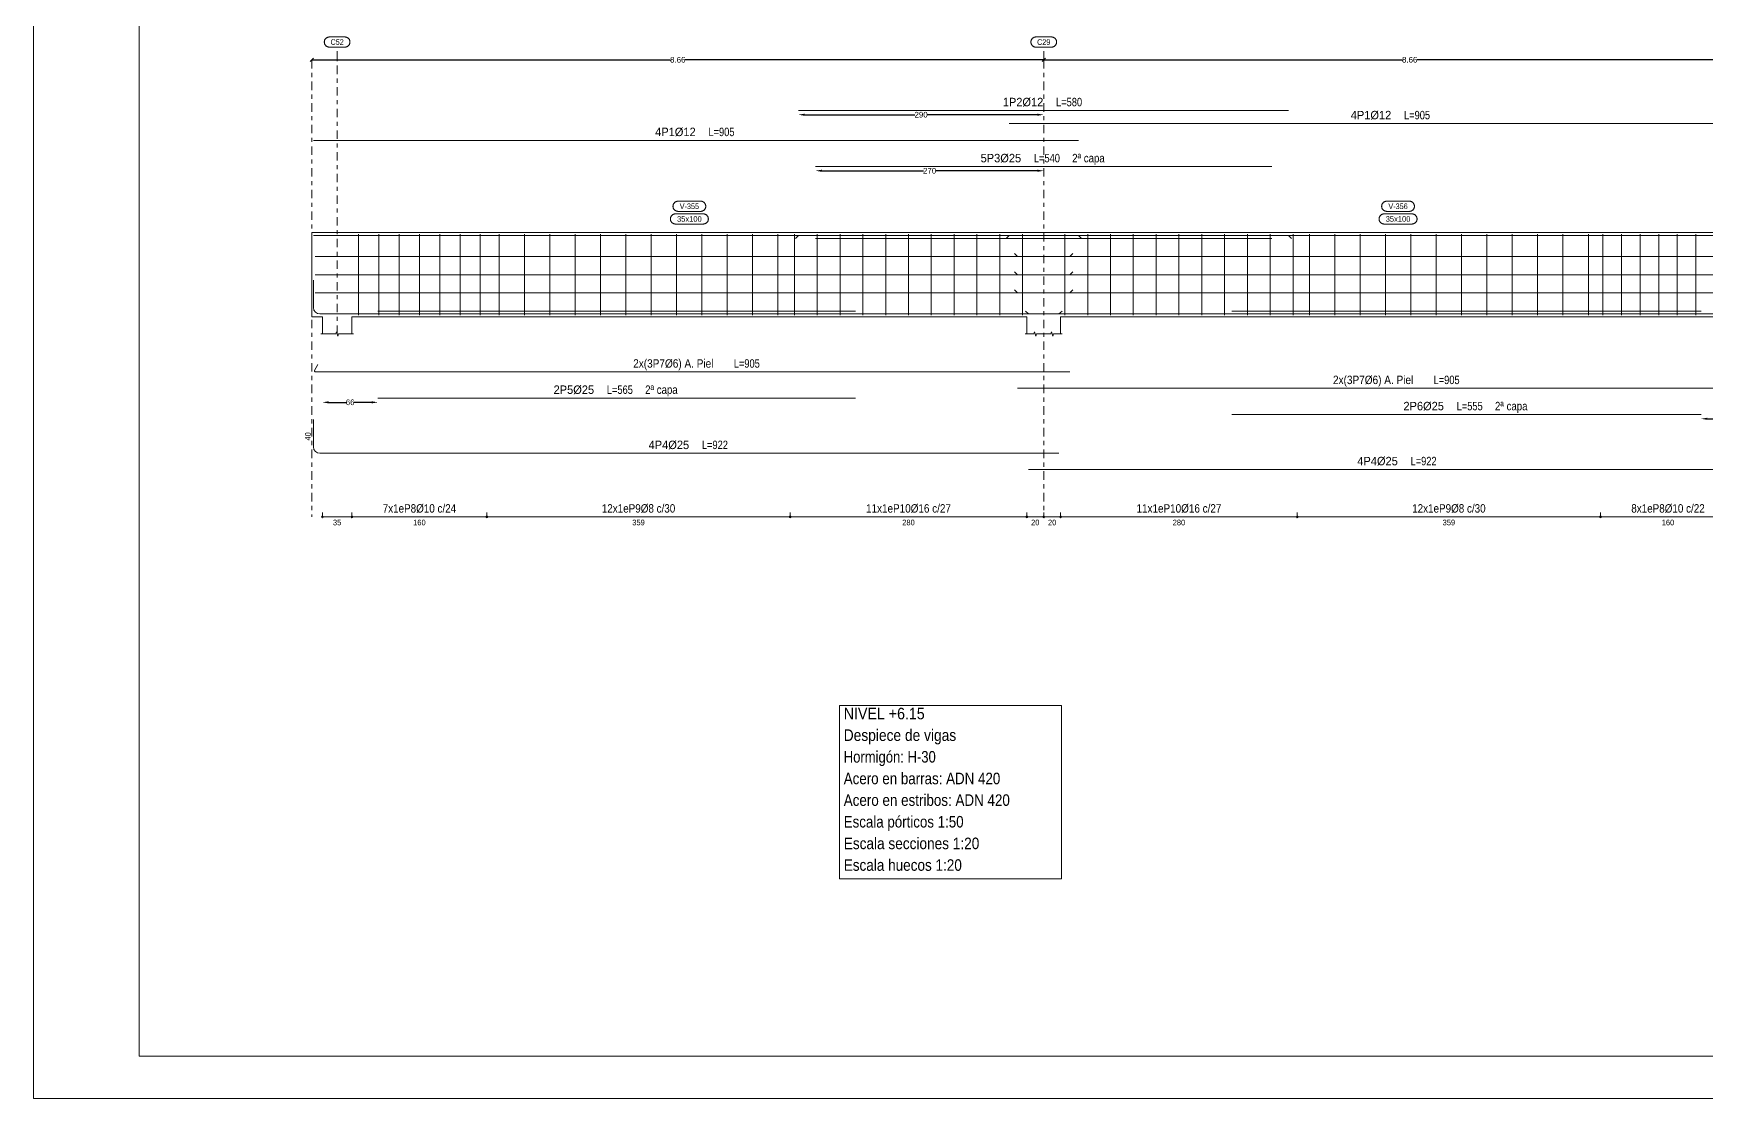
# Model space of a CAD drawing. Header units: millimetres. Extents: x 3 to 479, y -191 to 120.
# Drawn here: x 236.25 to 275.82, y -84.95 to -59.75 of the extents above; entities that cross this region are included whole.
import ezdxf
from ezdxf.enums import TextEntityAlignment as Align

# ---------------------------------------------------------------- set-up
doc = ezdxf.new("R2010")
doc.units = ezdxf.units.MM
doc.linetypes.add('CYPE_RAYAPUNTO', pattern=[0.4125, 0.2025, -0.105, 0, -0.105])
for name, color, linetype, lineweight in [('ALZ_ARM_LONG_ARM_TEXTOS', 3, 'Continuous', 9), ('ALZ_ARM_LONG_TXT_IND_CAPA_ARM_LONG', 3, 'Continuous', 9), ('ALZ_ARM_LONG_TXT_LONG', 3, 'Continuous', 9), ('ALZ_ARM_TRANS_TXT_EST', 3, 'Continuous', 9), ('ALZ_CONT_NUDOS', 122, 'Continuous', 9), ('ALZ_CONT_VIG_HORMIGON', 2, 'Continuous', 9), ('ALZ_COT_COT_ANCLAJES', 3, 'Continuous', 0), ('ALZ_COT_COT_ARM', 3, 'Continuous', 0), ('ALZ_COT_COT_EST', 3, 'Continuous', 0), ('ALZ_COT_COT_LIN_APOYOS', 2, 'CYPE_RAYAPUNTO', 0), ('ALZ_COT_LONGITUD_PROYECTADA', 122, 'Continuous', 0), ('ALZ_COT_TEXTOS_ESTRIBOS', 122, 'Continuous', 0), ('ALZ_REF_COT_LIN_AUX_COTA', 2, 'CYPE_RAYAPUNTO', 9), ('ALZ_REF_REF_NOMBRE', 3, 'Continuous', 9), ('ALZ_REF_REF_REFERENCIA', 3, 'Continuous', 9), ('ALZ_REF_TEXTO_REF_NOMBRE', 3, 'Continuous', 9), ('ALZ_REF_TEXTO_REF_REFERENCIA', 3, 'Continuous', 9), ('ARM_LONGITUDINAL_Ø12', 171, 'Continuous', 9), ('ARM_LONGITUDINAL_Ø25', 20, 'Continuous', 9), ('ARM_LONGITUDINAL_Ø6', 151, 'Continuous', 9), ('ARM_TRANSVERSAL_Ø10', 103, 'Continuous', 9), ('ARM_TRANSVERSAL_Ø16', 212, 'Continuous', 9), ('ARM_TRANSVERSAL_Ø8', 32, 'Continuous', 9), ('RECUAD_LIMITES', 2, 'Continuous', 0), ('RECUAD_MARCO', 1, 'Continuous', 20), ('TAB_COM_LINEAS', 1, 'Continuous', 9), ('TAB_COM_TEXTOS', 1, 'Continuous', 9)]:
    doc.layers.add(name, color=color, linetype=linetype, lineweight=lineweight)
doc.styles.add('CYPETXT_0.2_romans', font='arial.ttf', dxfattribs={"height": 0.133333})
doc.styles.add('CYPETXT_romans', font='arial.ttf', dxfattribs={"height": 0.2})
doc.dimstyles.new('cype_arrow', dxfattribs={"dimtxt": 0.18, "dimasz": 0.15, "dimexe": 0.05, "dimexo": 0.05, "dimgap": 0, "dimtad": 0, "dimdec": 4, "dimzin": 0, "dimdsep": 46, "dimtxsty": 'CYPETXT_0.2_romans', "dimcen": 0.09, "dimadec": 0, "dimazin": 0, "dimtfac": 1, "dimtdec": 4, "dimtofl": 0, "dimtmove": 2, "dimatfit": 3, "dimfxl": 1, "dimtolj": 1, "dimtzin": 0, "dimarcsym": 0})
doc.dimstyles.new('cype_oblique', dxfattribs={"dimtxt": 0.18, "dimasz": 0.18, "dimexe": 0.05, "dimexo": 0.05, "dimgap": 0, "dimtad": 0, "dimdec": 4, "dimzin": 0, "dimdsep": 46, "dimtxsty": 'CYPETXT_0.2_romans', "dimblk": 'OBLIQUE', "dimtsz": 0.04, "dimcen": 0.09, "dimadec": 0, "dimazin": 0, "dimtfac": 1, "dimtdec": 4, "dimtofl": 0, "dimtmove": 2, "dimatfit": 3, "dimfxl": 1, "dimtolj": 1, "dimtzin": 0, "dimarcsym": 0})

# ---------------------------------------------------------------- blocks, each defined once
blk = doc.blocks.new('*D691')
at = {"layer": 'ALZ_COT_LONGITUD_PROYECTADA', "color": 0, "lineweight": -2, "transparency": 16777216}
for p, q in [((242.8, -60.412), (242.88, -60.332)), ((242.84, -60.372), (251.326, -60.372)), ((260.16, -60.372), (251.673, -60.372)), ((260.12, -60.412), (260.2, -60.332))]:
    blk.add_line(p, q, dxfattribs=at)
at = {"layer": 'Defpoints', "color": 0, "transparency": 16777216}
for p in [(242.84, -60.372), (242.84, -60.372), (260.16, -60.372)]:
    blk.add_point(p, dxfattribs=at)
at = {"layer": 'ALZ_COT_LONGITUD_PROYECTADA', "color": 0, "transparency": 16777216, "insert": (251.5, -60.372), "char_height": 0.1333, "attachment_point": 5, "style": 'CYPETXT_0.2_romans'}
blk.add_mtext('\\A1;8.66', dxfattribs=at)
blk = doc.blocks.new('_OBLIQUE')
at = {"color": 0, "linetype": 'ByBlock', "lineweight": -2}
blk.add_line((-0.5, -0.5), (0.5, 0.5), dxfattribs=at)
blk = doc.blocks.new('*D692')
at = {"layer": 'ALZ_COT_LONGITUD_PROYECTADA', "color": 0, "lineweight": -2, "transparency": 16777216}
for p, q in [((260.12, -60.412), (260.2, -60.332)), ((260.16, -60.372), (268.646, -60.372)), ((277.48, -60.372), (268.993, -60.372)), ((277.44, -60.412), (277.52, -60.332))]:
    blk.add_line(p, q, dxfattribs=at)
at = {"layer": 'Defpoints', "color": 0, "transparency": 16777216}
for p in [(260.16, -60.372), (260.16, -60.372), (277.48, -60.372)]:
    blk.add_point(p, dxfattribs=at)
at = {"layer": 'ALZ_COT_LONGITUD_PROYECTADA', "color": 0, "transparency": 16777216, "insert": (268.82, -60.372), "char_height": 0.1333, "attachment_point": 5, "style": 'CYPETXT_0.2_romans'}
blk.add_mtext('\\A1;8.66', dxfattribs=at)
blk = doc.blocks.new('*D693')
at = {"layer": 'ALZ_COT_COT_ARM', "color": 0, "lineweight": -2, "transparency": 16777216}
for p, q in [((254.506, -61.672), (257.109, -61.672)), ((260.01, -61.672), (257.406, -61.672))]:
    blk.add_line(p, q, dxfattribs=at)
at = {"layer": 'ALZ_COT_COT_ARM', "color": 0, "transparency": 16777216}
for points in [[(254.506, -61.647), (254.506, -61.697), (254.356, -61.672)], [(260.01, -61.647), (260.01, -61.697), (260.16, -61.672)]]:
    blk.add_solid(points, dxfattribs=at)
at = {"layer": 'Defpoints', "color": 0, "transparency": 16777216}
for p in [(254.356, -61.672), (260.16, -61.672), (260.16, -61.672)]:
    blk.add_point(p, dxfattribs=at)
at = {"layer": 'ALZ_COT_COT_ARM', "color": 0, "transparency": 16777216, "insert": (257.258, -61.672), "char_height": 0.1333, "attachment_point": 5, "style": 'CYPETXT_0.2_romans'}
blk.add_mtext('\\A1;290', dxfattribs=at)
blk = doc.blocks.new('*D694')
at = {"layer": 'ALZ_COT_COT_ARM', "color": 0, "lineweight": -2, "transparency": 16777216}
for p, q in [((254.91, -62.998), (257.311, -62.998)), ((260.01, -62.998), (257.608, -62.998))]:
    blk.add_line(p, q, dxfattribs=at)
at = {"layer": 'ALZ_COT_COT_ARM', "color": 0, "transparency": 16777216}
for points in [[(254.91, -62.973), (254.91, -63.023), (254.76, -62.998)], [(260.01, -62.973), (260.01, -63.023), (260.16, -62.998)]]:
    blk.add_solid(points, dxfattribs=at)
at = {"layer": 'Defpoints', "color": 0, "transparency": 16777216}
for p in [(254.76, -62.998), (260.16, -62.998), (260.16, -62.998)]:
    blk.add_point(p, dxfattribs=at)
at = {"layer": 'ALZ_COT_COT_ARM', "color": 0, "transparency": 16777216, "insert": (257.46, -62.998), "char_height": 0.1333, "attachment_point": 5, "style": 'CYPETXT_0.2_romans'}
blk.add_mtext('\\A1;270', dxfattribs=at)
blk = doc.blocks.new('*D695')
at = {"layer": 'ALZ_COT_COT_ARM', "color": 0, "lineweight": -2, "transparency": 16777216}
for p, q in [((243.24, -68.478), (243.651, -68.478)), ((244.254, -68.478), (243.843, -68.478))]:
    blk.add_line(p, q, dxfattribs=at)
at = {"layer": 'ALZ_COT_COT_ARM', "color": 0, "transparency": 16777216}
for points in [[(243.24, -68.453), (243.24, -68.503), (243.09, -68.478)], [(244.254, -68.453), (244.254, -68.503), (244.404, -68.478)]]:
    blk.add_solid(points, dxfattribs=at)
at = {"layer": 'Defpoints', "color": 0, "transparency": 16777216}
for p in [(243.09, -68.478), (244.404, -68.478), (244.404, -68.478)]:
    blk.add_point(p, dxfattribs=at)
at = {"layer": 'ALZ_COT_COT_ARM', "color": 0, "transparency": 16777216, "insert": (243.747, -68.478), "char_height": 0.1333, "attachment_point": 5, "style": 'CYPETXT_0.2_romans'}
blk.add_mtext('\\A1;66', dxfattribs=at)
blk = doc.blocks.new('*D696')
at = {"layer": 'ALZ_COT_COT_ARM', "color": 0, "lineweight": -2, "transparency": 16777216}
for p, q in [((275.864, -68.867), (276.377, -68.867)), ((277.08, -68.867), (276.567, -68.867))]:
    blk.add_line(p, q, dxfattribs=at)
at = {"layer": 'ALZ_COT_COT_ARM', "color": 0, "transparency": 16777216}
for points in [[(275.864, -68.842), (275.864, -68.892), (275.714, -68.867)], [(277.08, -68.842), (277.08, -68.892), (277.23, -68.867)]]:
    blk.add_solid(points, dxfattribs=at)
at = {"layer": 'Defpoints', "color": 0, "transparency": 16777216}
for p in [(275.714, -68.867), (277.23, -68.867), (277.23, -68.867)]:
    blk.add_point(p, dxfattribs=at)
at = {"layer": 'ALZ_COT_COT_ARM', "color": 0, "transparency": 16777216, "insert": (276.472, -68.867), "char_height": 0.1333, "attachment_point": 5, "style": 'CYPETXT_0.2_romans'}
blk.add_mtext('\\A1;76', dxfattribs=at)

msp = doc.modelspace()

# ---------------------------------------------------------------- linework, layer by layer
at = {"layer": 'ALZ_CONT_NUDOS'}
for p, q in [((243.08951, -66.45842), (243.08951, -66.85842)), ((243.78951, -66.45842), (243.78951, -66.85842)), ((259.75951, -66.45842), (259.75951, -66.85842)), ((260.55951, -66.45842), (260.55951, -66.85842))]:
    msp.add_line(p, q, dxfattribs=at)
for points in [[(243.78951, -64.45842), (243.08951, -64.45842), (242.83951, -64.45842), (242.83951, -66.45842), (243.08951, -66.45842)], [(259.75951, -64.45842), (260.55951, -64.45842)], [(243.04951, -66.85842), (243.40951, -66.85842), (243.42451, -66.80842), (243.45451, -66.90842), (243.46951, -66.85842), (243.82951, -66.85842)], [(259.71951, -66.85842), (259.92951, -66.85842), (259.94451, -66.80842), (259.97451, -66.90842), (259.98951, -66.85842), (260.19951, -66.85842)], [(260.11951, -66.85842), (260.32951, -66.85842), (260.34451, -66.80842), (260.37451, -66.90842), (260.38951, -66.85842), (260.59951, -66.85842)]]:
    msp.add_lwpolyline(points, dxfattribs=at)
at = {"layer": 'ALZ_CONT_VIG_HORMIGON'}
for p, q in [((243.78951, -64.45842), (259.75951, -64.45842)), ((260.55951, -64.45842), (276.52951, -64.45842)), ((243.78951, -66.45842), (259.75951, -66.45842)), ((260.55951, -66.45842), (276.52951, -66.45842))]:
    msp.add_line(p, q, dxfattribs=at)
at = {"layer": 'ALZ_COT_COT_EST'}
for p, q in [((243.08951, -71.18776), (243.08951, -71.08776)), ((243.78951, -71.18776), (243.78951, -71.08776)), ((246.98351, -71.18776), (246.98351, -71.08776)), ((254.15951, -71.18776), (254.15951, -71.08776)), ((259.75951, -71.18776), (259.75951, -71.08776)), ((260.15951, -71.18776), (260.15951, -71.08776)), ((260.55951, -71.18776), (260.55951, -71.08776)), ((266.15951, -71.18776), (266.15951, -71.08776)), ((273.33551, -71.18776), (273.33551, -71.08776))]:
    msp.add_line(p, q, dxfattribs=at)
for points in [[(243.08951, -71.18776), (243.78951, -71.18776), (243.78951, -71.08776)], [(243.78951, -71.18776), (246.98351, -71.18776), (246.98351, -71.08776)], [(246.98351, -71.18776), (254.15951, -71.18776), (254.15951, -71.08776)], [(254.15951, -71.18776), (259.75951, -71.18776), (259.75951, -71.08776)], [(259.75951, -71.18776), (260.15951, -71.18776), (260.15951, -71.08776)], [(260.15951, -71.18776), (260.55951, -71.18776), (260.55951, -71.08776)], [(260.55951, -71.18776), (266.15951, -71.18776), (266.15951, -71.08776)], [(266.15951, -71.18776), (273.33551, -71.18776), (273.33551, -71.08776)], [(273.33551, -71.18776), (276.52951, -71.18776), (276.52951, -71.08776)]]:
    msp.add_lwpolyline(points, dxfattribs=at)
for centre in [(243.08951, -71.18776), (243.78951, -71.18776), (243.78951, -71.18776), (246.98351, -71.18776), (246.98351, -71.18776), (254.15951, -71.18776), (254.15951, -71.18776), (259.75951, -71.18776), (259.75951, -71.18776), (260.15951, -71.18776), (260.15951, -71.18776), (260.55951, -71.18776), (260.55951, -71.18776), (266.15951, -71.18776), (266.15951, -71.18776), (273.33551, -71.18776), (273.33551, -71.18776)]:
    msp.add_circle(centre, 0.02, dxfattribs=at)
at = {"layer": 'ALZ_COT_COT_LIN_APOYOS'}
for p, q in [((242.83951, -60.37216), (242.83951, -71.18776)), ((260.15951, -60.37216), (260.15951, -71.18776))]:
    msp.add_line(p, q, dxfattribs=at)
at = {"layer": 'ALZ_REF_COT_LIN_AUX_COTA'}
for p, q in [((243.43951, -60.37216), (243.43951, -60.07216)), ((260.15951, -60.37216), (260.15951, -60.07216)), ((243.43951, -66.85842), (243.43951, -60.37216))]:
    msp.add_line(p, q, dxfattribs=at)
at = {"layer": 'ALZ_REF_REF_NOMBRE'}
for points in [[(252.10351, -64.01842), (252.11152, -64.01869), (252.1195, -64.01949), (252.12741, -64.02083), (252.13521, -64.02269), (252.14287, -64.02506), (252.15035, -64.02794), (252.15763, -64.03132), (252.16466, -64.03517), (252.17142, -64.03949), (252.17788, -64.04425), (252.184, -64.04942), (252.18976, -64.055), (252.19514, -64.06095), (252.20011, -64.06724), (252.20465, -64.07385), (252.20874, -64.08075), (252.21236, -64.08791), (252.21549, -64.09529), (252.21812, -64.10287), (252.22024, -64.1106), (252.22183, -64.11846), (252.2229, -64.12641), (252.22344, -64.13441), (252.22344, -64.14243), (252.2229, -64.15043), (252.22183, -64.15838), (252.22024, -64.16624), (252.21812, -64.17398), (252.21549, -64.18155), (252.21236, -64.18894), (252.20874, -64.19609), (252.20465, -64.20299), (252.20011, -64.2096), (252.19514, -64.2159), (252.18976, -64.22185), (252.184, -64.22742), (252.17788, -64.2326), (252.17142, -64.23736), (252.16466, -64.24167), (252.15763, -64.24553), (252.15035, -64.2489), (252.14287, -64.25178), (252.13521, -64.25416), (252.12741, -64.25602), (252.1195, -64.25735), (252.11152, -64.25815), (252.10351, -64.25842), (251.44551, -64.25842), (251.43749, -64.25815), (251.42951, -64.25735), (251.4216, -64.25602), (251.4138, -64.25416), (251.40614, -64.25178), (251.39866, -64.2489), (251.39138, -64.24553), (251.38435, -64.24167), (251.37759, -64.23736), (251.37114, -64.2326), (251.36501, -64.22742), (251.35925, -64.22185), (251.35387, -64.2159), (251.3489, -64.2096), (251.34436, -64.20299), (251.34027, -64.19609), (251.33665, -64.18894), (251.33352, -64.18155), (251.33089, -64.17398), (251.32877, -64.16624), (251.32718, -64.15838), (251.32611, -64.15043), (251.32557, -64.14243), (251.32557, -64.13441), (251.32611, -64.12641), (251.32718, -64.11846), (251.32877, -64.1106), (251.33089, -64.10287), (251.33352, -64.09529), (251.33665, -64.08791), (251.34027, -64.08075), (251.34436, -64.07385), (251.3489, -64.06724), (251.35387, -64.06095), (251.35925, -64.055), (251.36501, -64.04942), (251.37114, -64.04425), (251.37759, -64.03949), (251.38435, -64.03517), (251.39138, -64.03132), (251.39866, -64.02794), (251.40614, -64.02506), (251.4138, -64.02269), (251.4216, -64.02083), (251.42951, -64.01949), (251.43749, -64.01869), (251.44551, -64.01842), (252.10351, -64.01842)], [(252.04251, -63.71842), (252.05052, -63.71869), (252.0585, -63.71949), (252.06641, -63.72083), (252.07421, -63.72269), (252.08187, -63.72506), (252.08935, -63.72794), (252.09663, -63.73132), (252.10366, -63.73517), (252.11042, -63.73949), (252.11688, -63.74425), (252.123, -63.74942), (252.12876, -63.755), (252.13414, -63.76095), (252.13911, -63.76724), (252.14365, -63.77385), (252.14774, -63.78075), (252.15136, -63.78791), (252.15449, -63.79529), (252.15712, -63.80287), (252.15924, -63.8106), (252.16083, -63.81846), (252.1619, -63.82641), (252.16244, -63.83441), (252.16244, -63.84243), (252.1619, -63.85043), (252.16083, -63.85838), (252.15924, -63.86624), (252.15712, -63.87398), (252.15449, -63.88155), (252.15136, -63.88894), (252.14774, -63.89609), (252.14365, -63.90299), (252.13911, -63.9096), (252.13414, -63.9159), (252.12876, -63.92185), (252.123, -63.92742), (252.11688, -63.9326), (252.11042, -63.93736), (252.10366, -63.94167), (252.09663, -63.94553), (252.08935, -63.9489), (252.08187, -63.95178), (252.07421, -63.95416), (252.06641, -63.95602), (252.0585, -63.95735), (252.05052, -63.95815), (252.04251, -63.95842), (251.50651, -63.95842), (251.49849, -63.95815), (251.49051, -63.95735), (251.4826, -63.95602), (251.4748, -63.95416), (251.46714, -63.95178), (251.45966, -63.9489), (251.45238, -63.94553), (251.44535, -63.94167), (251.43859, -63.93736), (251.43214, -63.9326), (251.42601, -63.92742), (251.42025, -63.92185), (251.41487, -63.9159), (251.4099, -63.9096), (251.40536, -63.90299), (251.40127, -63.89609), (251.39765, -63.88894), (251.39452, -63.88155), (251.39189, -63.87398), (251.38977, -63.86624), (251.38818, -63.85838), (251.38711, -63.85043), (251.38657, -63.84243), (251.38657, -63.83441), (251.38711, -63.82641), (251.38818, -63.81846), (251.38977, -63.8106), (251.39189, -63.80287), (251.39452, -63.79529), (251.39765, -63.78791), (251.40127, -63.78075), (251.40536, -63.77385), (251.4099, -63.76724), (251.41487, -63.76095), (251.42025, -63.755), (251.42601, -63.74942), (251.43214, -63.74425), (251.43859, -63.73949), (251.44535, -63.73517), (251.45238, -63.73132), (251.45966, -63.72794), (251.46714, -63.72506), (251.4748, -63.72269), (251.4826, -63.72083), (251.49051, -63.71949), (251.49849, -63.71869), (251.50651, -63.71842), (252.04251, -63.71842)], [(268.87351, -64.01842), (268.88152, -64.01869), (268.8895, -64.01949), (268.89741, -64.02083), (268.90521, -64.02269), (268.91287, -64.02506), (268.92035, -64.02794), (268.92763, -64.03132), (268.93466, -64.03517), (268.94142, -64.03949), (268.94788, -64.04425), (268.954, -64.04942), (268.95976, -64.055), (268.96514, -64.06095), (268.97011, -64.06724), (268.97465, -64.07385), (268.97874, -64.08075), (268.98236, -64.08791), (268.98549, -64.09529), (268.98812, -64.10287), (268.99024, -64.1106), (268.99183, -64.11846), (268.9929, -64.12641), (268.99344, -64.13441), (268.99344, -64.14243), (268.9929, -64.15043), (268.99183, -64.15838), (268.99024, -64.16624), (268.98812, -64.17398), (268.98549, -64.18155), (268.98236, -64.18894), (268.97874, -64.19609), (268.97465, -64.20299), (268.97011, -64.2096), (268.96514, -64.2159), (268.95976, -64.22185), (268.954, -64.22742), (268.94788, -64.2326), (268.94142, -64.23736), (268.93466, -64.24167), (268.92763, -64.24553), (268.92035, -64.2489), (268.91287, -64.25178), (268.90521, -64.25416), (268.89741, -64.25602), (268.8895, -64.25735), (268.88152, -64.25815), (268.87351, -64.25842), (268.21551, -64.25842), (268.20749, -64.25815), (268.19951, -64.25735), (268.1916, -64.25602), (268.1838, -64.25416), (268.17614, -64.25178), (268.16866, -64.2489), (268.16138, -64.24553), (268.15435, -64.24167), (268.14759, -64.23736), (268.14114, -64.2326), (268.13501, -64.22742), (268.12925, -64.22185), (268.12387, -64.2159), (268.1189, -64.2096), (268.11436, -64.20299), (268.11027, -64.19609), (268.10665, -64.18894), (268.10352, -64.18155), (268.10089, -64.17398), (268.09877, -64.16624), (268.09718, -64.15838), (268.09611, -64.15043), (268.09557, -64.14243), (268.09557, -64.13441), (268.09611, -64.12641), (268.09718, -64.11846), (268.09877, -64.1106), (268.10089, -64.10287), (268.10352, -64.09529), (268.10665, -64.08791), (268.11027, -64.08075), (268.11436, -64.07385), (268.1189, -64.06724), (268.12387, -64.06095), (268.12925, -64.055), (268.13501, -64.04942), (268.14114, -64.04425), (268.14759, -64.03949), (268.15435, -64.03517), (268.16138, -64.03132), (268.16866, -64.02794), (268.17614, -64.02506), (268.1838, -64.02269), (268.1916, -64.02083), (268.19951, -64.01949), (268.20749, -64.01869), (268.21551, -64.01842), (268.87351, -64.01842)], [(268.81251, -63.71842), (268.82052, -63.71869), (268.8285, -63.71949), (268.83641, -63.72083), (268.84421, -63.72269), (268.85187, -63.72506), (268.85935, -63.72794), (268.86663, -63.73132), (268.87366, -63.73517), (268.88042, -63.73949), (268.88688, -63.74425), (268.893, -63.74942), (268.89876, -63.755), (268.90414, -63.76095), (268.90911, -63.76724), (268.91365, -63.77385), (268.91774, -63.78075), (268.92136, -63.78791), (268.92449, -63.79529), (268.92712, -63.80287), (268.92924, -63.8106), (268.93083, -63.81846), (268.9319, -63.82641), (268.93244, -63.83441), (268.93244, -63.84243), (268.9319, -63.85043), (268.93083, -63.85838), (268.92924, -63.86624), (268.92712, -63.87398), (268.92449, -63.88155), (268.92136, -63.88894), (268.91774, -63.89609), (268.91365, -63.90299), (268.90911, -63.9096), (268.90414, -63.9159), (268.89876, -63.92185), (268.893, -63.92742), (268.88688, -63.9326), (268.88042, -63.93736), (268.87366, -63.94167), (268.86663, -63.94553), (268.85935, -63.9489), (268.85187, -63.95178), (268.84421, -63.95416), (268.83641, -63.95602), (268.8285, -63.95735), (268.82052, -63.95815), (268.81251, -63.95842), (268.27651, -63.95842), (268.26849, -63.95815), (268.26051, -63.95735), (268.2526, -63.95602), (268.2448, -63.95416), (268.23714, -63.95178), (268.22966, -63.9489), (268.22238, -63.94553), (268.21535, -63.94167), (268.20859, -63.93736), (268.20214, -63.9326), (268.19601, -63.92742), (268.19025, -63.92185), (268.18487, -63.9159), (268.1799, -63.9096), (268.17536, -63.90299), (268.17127, -63.89609), (268.16765, -63.88894), (268.16452, -63.88155), (268.16189, -63.87398), (268.15977, -63.86624), (268.15818, -63.85838), (268.15711, -63.85043), (268.15657, -63.84243), (268.15657, -63.83441), (268.15711, -63.82641), (268.15818, -63.81846), (268.15977, -63.8106), (268.16189, -63.80287), (268.16452, -63.79529), (268.16765, -63.78791), (268.17127, -63.78075), (268.17536, -63.77385), (268.1799, -63.76724), (268.18487, -63.76095), (268.19025, -63.755), (268.19601, -63.74942), (268.20214, -63.74425), (268.20859, -63.73949), (268.21535, -63.73517), (268.22238, -63.73132), (268.22966, -63.72794), (268.23714, -63.72506), (268.2448, -63.72269), (268.2526, -63.72083), (268.26051, -63.71949), (268.26849, -63.71869), (268.27651, -63.71842), (268.81251, -63.71842)]]:
    msp.add_lwpolyline(points, close=True, dxfattribs=at)
at = {"layer": 'ALZ_REF_REF_REFERENCIA'}
for points in [[(243.62351, -59.83216), (243.63152, -59.83243), (243.6395, -59.83323), (243.64741, -59.83457), (243.65521, -59.83643), (243.66287, -59.8388), (243.67035, -59.84169), (243.67763, -59.84506), (243.68466, -59.84891), (243.69142, -59.85323), (243.69788, -59.85799), (243.704, -59.86316), (243.70976, -59.86874), (243.71514, -59.87469), (243.72011, -59.88098), (243.72465, -59.88759), (243.72874, -59.89449), (243.73236, -59.90165), (243.73549, -59.90903), (243.73812, -59.91661), (243.74024, -59.92434), (243.74183, -59.9322), (243.7429, -59.94015), (243.74344, -59.94815), (243.74344, -59.95617), (243.7429, -59.96417), (243.74183, -59.97212), (243.74024, -59.97998), (243.73812, -59.98772), (243.73549, -59.99529), (243.73236, -60.00268), (243.72874, -60.00983), (243.72465, -60.01673), (243.72011, -60.02334), (243.71514, -60.02964), (243.70976, -60.03559), (243.704, -60.04116), (243.69788, -60.04634), (243.69142, -60.0511), (243.68466, -60.05541), (243.67763, -60.05927), (243.67035, -60.06264), (243.66287, -60.06552), (243.65521, -60.0679), (243.64741, -60.06976), (243.6395, -60.07109), (243.63152, -60.0719), (243.62351, -60.07216), (243.25551, -60.07216), (243.24749, -60.0719), (243.23951, -60.07109), (243.2316, -60.06976), (243.2238, -60.0679), (243.21614, -60.06552), (243.20866, -60.06264), (243.20138, -60.05927), (243.19435, -60.05541), (243.18759, -60.0511), (243.18114, -60.04634), (243.17501, -60.04116), (243.16925, -60.03559), (243.16387, -60.02964), (243.1589, -60.02334), (243.15436, -60.01673), (243.15027, -60.00983), (243.14665, -60.00268), (243.14352, -59.99529), (243.14089, -59.98772), (243.13877, -59.97998), (243.13718, -59.97212), (243.13611, -59.96417), (243.13557, -59.95617), (243.13557, -59.94815), (243.13611, -59.94015), (243.13718, -59.9322), (243.13877, -59.92434), (243.14089, -59.91661), (243.14352, -59.90903), (243.14665, -59.90165), (243.15027, -59.89449), (243.15436, -59.88759), (243.1589, -59.88098), (243.16387, -59.87469), (243.16925, -59.86874), (243.17501, -59.86316), (243.18114, -59.85799), (243.18759, -59.85323), (243.19435, -59.84891), (243.20138, -59.84506), (243.20866, -59.84169), (243.21614, -59.8388), (243.2238, -59.83643), (243.2316, -59.83457), (243.23951, -59.83323), (243.24749, -59.83243), (243.25551, -59.83216), (243.62351, -59.83216)], [(260.34351, -59.83216), (260.35152, -59.83243), (260.3595, -59.83323), (260.36741, -59.83457), (260.37521, -59.83643), (260.38287, -59.8388), (260.39035, -59.84169), (260.39763, -59.84506), (260.40466, -59.84891), (260.41142, -59.85323), (260.41788, -59.85799), (260.424, -59.86316), (260.42976, -59.86874), (260.43514, -59.87469), (260.44011, -59.88098), (260.44465, -59.88759), (260.44874, -59.89449), (260.45236, -59.90165), (260.45549, -59.90903), (260.45812, -59.91661), (260.46024, -59.92434), (260.46183, -59.9322), (260.4629, -59.94015), (260.46344, -59.94815), (260.46344, -59.95617), (260.4629, -59.96417), (260.46183, -59.97212), (260.46024, -59.97998), (260.45812, -59.98772), (260.45549, -59.99529), (260.45236, -60.00268), (260.44874, -60.00983), (260.44465, -60.01673), (260.44011, -60.02334), (260.43514, -60.02964), (260.42976, -60.03559), (260.424, -60.04116), (260.41788, -60.04634), (260.41142, -60.0511), (260.40466, -60.05541), (260.39763, -60.05927), (260.39035, -60.06264), (260.38287, -60.06552), (260.37521, -60.0679), (260.36741, -60.06976), (260.3595, -60.07109), (260.35152, -60.0719), (260.34351, -60.07216), (259.97551, -60.07216), (259.96749, -60.0719), (259.95951, -60.07109), (259.9516, -60.06976), (259.9438, -60.0679), (259.93614, -60.06552), (259.92866, -60.06264), (259.92138, -60.05927), (259.91435, -60.05541), (259.90759, -60.0511), (259.90114, -60.04634), (259.89501, -60.04116), (259.88925, -60.03559), (259.88387, -60.02964), (259.8789, -60.02334), (259.87436, -60.01673), (259.87027, -60.00983), (259.86665, -60.00268), (259.86352, -59.99529), (259.86089, -59.98772), (259.85877, -59.97998), (259.85718, -59.97212), (259.85611, -59.96417), (259.85557, -59.95617), (259.85557, -59.94815), (259.85611, -59.94015), (259.85718, -59.9322), (259.85877, -59.92434), (259.86089, -59.91661), (259.86352, -59.90903), (259.86665, -59.90165), (259.87027, -59.89449), (259.87436, -59.88759), (259.8789, -59.88098), (259.88387, -59.87469), (259.88925, -59.86874), (259.89501, -59.86316), (259.90114, -59.85799), (259.90759, -59.85323), (259.91435, -59.84891), (259.92138, -59.84506), (259.92866, -59.84169), (259.93614, -59.8388), (259.9438, -59.83643), (259.9516, -59.83457), (259.95951, -59.83323), (259.96749, -59.83243), (259.97551, -59.83216), (260.34351, -59.83216)]]:
    msp.add_lwpolyline(points, close=True, dxfattribs=at)
at = {"layer": 'ARM_LONGITUDINAL_Ø12'}
for p, q in [((254.35565, -64.53042), (254.28494, -64.60113)), ((259.33951, -64.53042), (259.26879, -64.60113)), ((260.97951, -64.53042), (261.05022, -64.60113)), ((265.95565, -64.53042), (266.02636, -64.60113))]:
    msp.add_line(p, q, dxfattribs=at)
for points in [[(254.35565, -61.57216), (265.95565, -61.57216)], [(277.43951, -61.88111), (259.33951, -61.88111)], [(242.87951, -62.27842), (260.97951, -62.27842)], [(242.87951, -64.53042), (260.97951, -64.53042)], [(254.35565, -64.53042), (265.95565, -64.53042)], [(277.43951, -64.53042), (259.33951, -64.53042)]]:
    msp.add_lwpolyline(points, dxfattribs=at)
at = {"layer": 'ARM_LONGITUDINAL_Ø25'}
for p, q in [((259.79951, -66.38642), (259.72566, -66.31899)), ((260.51951, -66.38642), (260.59335, -66.31899))]:
    msp.add_line(p, q, dxfattribs=at)
for points in [[(254.75951, -62.89842), (265.55951, -62.89842)], [(254.75951, -64.59976), (265.55951, -64.59976)], [(242.87951, -65.58642), (242.87951, -66.23642), (242.89092, -66.29383), (242.92344, -66.34249), (242.9721, -66.375), (243.02951, -66.38642), (260.51951, -66.38642)], [(277.43951, -65.58642), (277.43951, -66.23642), (277.42809, -66.29383), (277.39557, -66.34249), (277.34691, -66.375), (277.28951, -66.38642), (259.79951, -66.38642)], [(244.40408, -66.31709), (255.70408, -66.31709)], [(264.61432, -66.31709), (275.71432, -66.31709)], [(244.40408, -68.37843), (255.70408, -68.37843)], [(264.61432, -68.76657), (275.71432, -68.76657)], [(242.87951, -68.88417), (242.87951, -69.53417), (242.89092, -69.59157), (242.92344, -69.64024), (242.9721, -69.67275), (243.02951, -69.68417), (260.51951, -69.68417)], [(277.43951, -69.26776), (277.43951, -69.91776), (277.42809, -69.97516), (277.39557, -70.02383), (277.34691, -70.05634), (277.28951, -70.06776), (259.79951, -70.06776)]]:
    msp.add_lwpolyline(points, dxfattribs=at)
at = {"layer": 'ARM_LONGITUDINAL_Ø6'}
for p, q in [((259.53951, -65.02909), (259.46879, -64.95838)), ((260.77951, -65.02909), (260.85022, -64.95838)), ((259.53951, -65.45842), (259.46879, -65.38771)), ((260.77951, -65.45842), (260.85022, -65.38771)), ((259.53951, -65.88776), (259.46879, -65.81705)), ((260.77951, -65.88776), (260.85022, -65.81705))]:
    msp.add_line(p, q, dxfattribs=at)
for points in [[(242.92107, -65.02909), (260.77951, -65.02909)], [(259.53951, -65.02909), (277.39794, -65.02909)], [(242.92107, -65.45842), (260.77951, -65.45842)], [(259.53951, -65.45842), (277.39794, -65.45842)], [(242.92107, -65.88776), (260.77951, -65.88776)], [(259.53951, -65.88776), (277.39794, -65.88776)], [(242.97951, -67.58521), (242.90029, -67.72242), (242.9028, -67.73663), (242.91002, -67.74914), (242.92107, -67.75842), (260.77951, -67.75842)], [(259.53951, -68.14656), (277.39794, -68.14656), (277.409, -68.13728), (277.41621, -68.12478), (277.41872, -68.11056), (277.33951, -67.97335)]]:
    msp.add_lwpolyline(points, dxfattribs=at)
at = {"layer": 'ARM_TRANSVERSAL_Ø10'}
for p, q in [((243.94651, -64.49842), (243.94651, -66.41842)), ((244.42651, -64.49842), (244.42651, -66.41842)), ((244.90651, -64.49842), (244.90651, -66.41842)), ((245.38651, -64.49842), (245.38651, -66.41842)), ((245.86651, -64.49842), (245.86651, -66.41842)), ((246.34651, -64.49842), (246.34651, -66.41842)), ((246.82651, -64.49842), (246.82651, -66.41842)), ((273.39251, -64.49842), (273.39251, -66.41842)), ((273.83251, -64.49842), (273.83251, -66.41842)), ((274.27251, -64.49842), (274.27251, -66.41842)), ((274.71251, -64.49842), (274.71251, -66.41842)), ((275.15251, -64.49842), (275.15251, -66.41842)), ((275.59251, -64.49842), (275.59251, -66.41842))]:
    msp.add_line(p, q, dxfattribs=at)
at = {"layer": 'ARM_TRANSVERSAL_Ø16'}
for p, q in [((254.25951, -64.49842), (254.25951, -66.41842)), ((254.79951, -64.49842), (254.79951, -66.41842)), ((255.33951, -64.49842), (255.33951, -66.41842)), ((255.87951, -64.49842), (255.87951, -66.41842)), ((256.41951, -64.49842), (256.41951, -66.41842)), ((256.95951, -64.49842), (256.95951, -66.41842)), ((257.49951, -64.49842), (257.49951, -66.41842)), ((258.03951, -64.49842), (258.03951, -66.41842)), ((258.57951, -64.49842), (258.57951, -66.41842)), ((259.11951, -64.49842), (259.11951, -66.41842)), ((259.65951, -64.49842), (259.65951, -66.41842)), ((260.65951, -64.49842), (260.65951, -66.41842)), ((261.19951, -64.49842), (261.19951, -66.41842)), ((261.73951, -64.49842), (261.73951, -66.41842)), ((262.27951, -64.49842), (262.27951, -66.41842)), ((262.81951, -64.49842), (262.81951, -66.41842)), ((263.35951, -64.49842), (263.35951, -66.41842)), ((263.89951, -64.49842), (263.89951, -66.41842)), ((264.43951, -64.49842), (264.43951, -66.41842)), ((264.97951, -64.49842), (264.97951, -66.41842)), ((265.51951, -64.49842), (265.51951, -66.41842)), ((266.05951, -64.49842), (266.05951, -66.41842))]:
    msp.add_line(p, q, dxfattribs=at)
at = {"layer": 'ARM_TRANSVERSAL_Ø8'}
for p, q in [((247.27151, -64.49842), (247.27151, -66.41842)), ((247.87151, -64.49842), (247.87151, -66.41842)), ((248.47151, -64.49842), (248.47151, -66.41842)), ((249.07151, -64.49842), (249.07151, -66.41842)), ((249.67151, -64.49842), (249.67151, -66.41842)), ((250.27151, -64.49842), (250.27151, -66.41842)), ((250.87151, -64.49842), (250.87151, -66.41842)), ((251.47151, -64.49842), (251.47151, -66.41842)), ((252.07151, -64.49842), (252.07151, -66.41842)), ((252.67151, -64.49842), (252.67151, -66.41842)), ((253.27151, -64.49842), (253.27151, -66.41842)), ((253.87151, -64.49842), (253.87151, -66.41842)), ((266.44751, -64.49842), (266.44751, -66.41842)), ((267.04751, -64.49842), (267.04751, -66.41842)), ((267.64751, -64.49842), (267.64751, -66.41842)), ((268.24751, -64.49842), (268.24751, -66.41842)), ((268.84751, -64.49842), (268.84751, -66.41842)), ((269.44751, -64.49842), (269.44751, -66.41842)), ((270.04751, -64.49842), (270.04751, -66.41842)), ((270.64751, -64.49842), (270.64751, -66.41842)), ((271.24751, -64.49842), (271.24751, -66.41842)), ((271.84751, -64.49842), (271.84751, -66.41842)), ((272.44751, -64.49842), (272.44751, -66.41842)), ((273.04751, -64.49842), (273.04751, -66.41842))]:
    msp.add_line(p, q, dxfattribs=at)
at = {"layer": 'RECUAD_LIMITES'}
msp.add_lwpolyline([(236.25251, -84.95316), (295.65251, -84.95316), (295.65251, -42.95316), (236.25251, -42.95316), (236.25251, -84.95316)], close=True, dxfattribs=at)
at = {"layer": 'RECUAD_MARCO'}
msp.add_lwpolyline([(238.75251, -83.95316), (294.65251, -83.95316), (294.65251, -43.95316), (238.75251, -43.95316), (238.75251, -83.95316)], close=True, dxfattribs=at)
at = {"layer": 'TAB_COM_TEXTOS', "lineweight": 5}
for p, q in [((255.32572, -75.65369), (260.57929, -75.65369)), ((255.32572, -75.65369), (255.32572, -79.75155)), ((260.57929, -75.65369), (260.57929, -79.75155)), ((255.32572, -79.75155), (260.57929, -79.75155))]:
    msp.add_line(p, q, dxfattribs=at)

# ---------------------------------------------------------------- texts
at = {"layer": 'ALZ_ARM_LONG_ARM_TEXTOS', "style": 'CYPETXT_romans'}
for s, width, p in [('1P2%%c12', 0.935124, (259.67065, -61.47216)), ('4P1%%c12', 0.935124, (267.90451, -61.78111)), ('4P1%%c12', 0.935124, (251.44451, -62.17842)), ('5P3%%c25', 0.935124, (259.14601, -62.79842)), ('2x(3P7%%c6) A. Piel', 0.849696, (251.39451, -67.65842)), ('2x(3P7%%c6) A. Piel', 0.849696, (267.95451, -68.04656)), ('2P5%%c25', 0.935124, (249.04058, -68.27843)), ('2P6%%c25', 0.935124, (269.15082, -68.66657)), ('4P4%%c25', 0.935124, (251.28951, -69.58417)), ('4P4%%c25', 0.935124, (268.05951, -69.96776))]:
    msp.add_text(s, height=0.2, dxfattribs=dict(at, width=width)).set_placement(p, align=Align.CENTER)
at = {"layer": 'ALZ_ARM_LONG_TXT_IND_CAPA_ARM_LONG', "style": 'CYPETXT_romans', "width": 0.816999}
for p in [(261.21801, -62.79842), (251.11258, -68.27843), (271.22282, -68.66657)]:
    msp.add_text('2ª capa', height=0.2, dxfattribs=at).set_placement(p, align=Align.CENTER)
at = {"layer": 'ALZ_ARM_LONG_TXT_LONG', "style": 'CYPETXT_romans', "width": 0.785606}
for s, p in [(' L=580', (260.72915, -61.47216)), (' L=905', (268.96301, -61.78111)), (' L=905', (252.50301, -62.17842)), (' L=540', (260.20451, -62.79842)), (' L=905', (253.10251, -67.65842)), (' L=905', (269.66251, -68.04656)), (' L=565', (250.09908, -68.27843)), (' L=555', (270.20932, -68.66657)), (' L=922', (252.34801, -69.58417)), (' L=922', (269.11801, -69.96776))]:
    msp.add_text(s, height=0.2, dxfattribs=at).set_placement(p, align=Align.CENTER)
at = {"layer": 'ALZ_ARM_TRANS_TXT_EST', "style": 'CYPETXT_romans'}
for s, width, p in [('7x1eP8%%c10 c/24', 0.835132, (245.38651, -71.08776)), ('12x1eP9%%c8 c/30', 0.835132, (250.57151, -71.08776)), ('11x1eP10%%c16 c/27', 0.839789, (256.95951, -71.08776)), ('11x1eP10%%c16 c/27', 0.839789, (263.35951, -71.08776)), ('12x1eP9%%c8 c/30', 0.835132, (269.74751, -71.08776)), ('8x1eP8%%c10 c/22', 0.835132, (274.93251, -71.08776))]:
    msp.add_text(s, height=0.2, dxfattribs=dict(at, width=width)).set_placement(p, align=Align.CENTER)
at = {"layer": 'ALZ_COT_COT_ANCLAJES', "style": 'CYPETXT_romans', "width": 0.872274}
msp.add_text('40', height=0.133333, rotation=90, dxfattribs=at).set_placement((242.81284, -69.28417), align=Align.CENTER)
at = {"layer": 'ALZ_COT_TEXTOS_ESTRIBOS', "style": 'CYPETXT_romans', "width": 0.872274}
for s, p in [('35', (243.43951, -71.25443)), ('160', (245.38651, -71.25443)), ('359', (250.57151, -71.25443)), ('280', (256.95951, -71.25443)), ('20', (259.95951, -71.25443)), ('20', (260.35951, -71.25443)), ('280', (263.35951, -71.25443)), ('359', (269.74751, -71.25443)), ('160', (274.93251, -71.25443))]:
    msp.add_text(s, height=0.133333, dxfattribs=at).set_placement(p, align=Align.TOP_CENTER)
at = {"layer": 'ALZ_REF_TEXTO_REF_NOMBRE', "style": 'CYPETXT_romans'}
for s, width, p in [('35x100', 0.875466, (251.77451, -64.13842)), ('V-355', 0.803518, (251.77451, -63.83842)), ('35x100', 0.875466, (268.54451, -64.13842)), ('V-356', 0.803518, (268.54451, -63.83842))]:
    msp.add_text(s, height=0.133333, dxfattribs=dict(at, width=width)).set_placement(p, align=Align.MIDDLE_CENTER)
at = {"layer": 'ALZ_REF_TEXTO_REF_REFERENCIA', "style": 'CYPETXT_romans', "width": 0.8832}
for s, p in [('C52', (243.43951, -59.95216)), ('C29', (260.15951, -59.95216))]:
    msp.add_text(s, height=0.133333, dxfattribs=at).set_placement(p, align=Align.MIDDLE_CENTER)
at = {"layer": 'TAB_COM_LINEAS', "style": 'CYPETXT_romans'}
for s, width, p in [('NIVEL +6.15', 0.880937, (255.42732, -75.97845)), ('Despiece de vigas', 0.852948, (255.42732, -76.49069)), ('Hormigón: H-30', 0.808194, (255.42732, -77.00292)), ('Acero en barras: ADN 420', 0.827218, (255.42732, -77.51515)), ('Acero en estribos: ADN 420', 0.830636, (255.42732, -78.02739)), ('Escala pórticos 1:50', 0.824952, (255.42732, -78.53962)), ('Escala secciones 1:20', 0.844437, (255.42732, -79.05185)), ('Escala huecos 1:20', 0.838794, (255.42732, -79.56409))]:
    msp.add_text(s, height=0.2733333, dxfattribs=dict(at, width=width)).set_placement(p)

# ---------------------------------------------------------------- dimensions: what is measured, and where the dimension line sits
at = {"layer": 'ALZ_COT_COT_ARM'}
for p1, p2, text, picture, middle in [((254.35565, -61.67216), (260.15951, -61.67216), '290', '*D693', (257.25758, -61.67216)), ((254.75951, -62.99842), (260.15951, -62.99842), '270', '*D694', (257.45951, -62.99842)), ((243.08951, -68.47843), (244.40408, -68.47843), '66', '*D695', (243.74679, -68.47843)), ((275.71432, -68.86657), (277.22951, -68.86657), '76', '*D696', (276.47191, -68.86657))]:
    dim = msp.add_aligned_dim(p1=p1, p2=p2, distance=0, text=text, dimstyle='cype_arrow', override={"dimexe": 0, "dimexo": 0}, dxfattribs=at)
    dim.commit()
    dim.dimension.update_dxf_attribs({"geometry": picture, "text_midpoint": middle})
at = {"layer": 'ALZ_COT_LONGITUD_PROYECTADA'}
for p1, p2, picture, middle in [((260.15951, -60.37216), (242.83951, -60.37216), '*D691', (251.49951, -60.37216)), ((277.47951, -60.37216), (260.15951, -60.37216), '*D692', (268.81951, -60.37216))]:
    dim = msp.add_aligned_dim(p1=p1, p2=p2, distance=0, text='8.66', dimstyle='cype_oblique', override={"dimexe": 0, "dimexo": 0}, dxfattribs=at)
    dim.commit()
    dim.dimension.update_dxf_attribs({"geometry": picture, "text_midpoint": middle})

doc.saveas('drawing.dxf')
